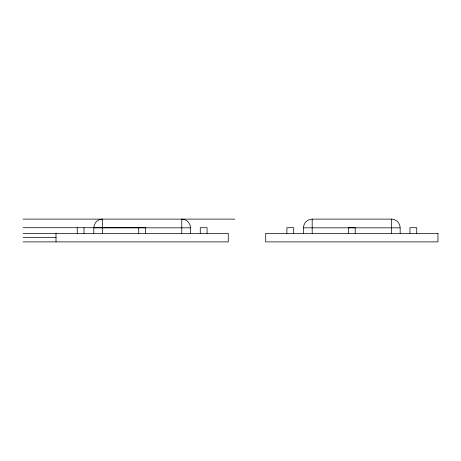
<?xml version="1.0" encoding="UTF-8"?>
<svg xmlns="http://www.w3.org/2000/svg" width="461" height="461" viewBox="0 0 461 461"><rect width="100%" height="100%" fill="white"/><g stroke="black" fill="none" stroke-linecap="round" stroke-linejoin="round"><path stroke-width="0.69" d="M23.05 219.113L234.903 219.113M303.476 233.254L303.476 227.826A8.713 8.713 0 0 1 312.189 219.113L391.447 219.113A8.713 8.713 0 0 1 400.16 227.826L400.16 233.254M23.05 227.711L145.532 227.711L145.532 233.37M93.854 227.826L190.422 227.826L190.479 233.254M303.534 227.826L400.102 227.826M23.05 233.37L228.27 233.37L228.27 241.887L23.05 241.887M23.05 237.329L56.086 237.329M416.732 233.37L416.732 227.711L409.944 227.711L409.944 233.37M391.447 219.113L391.447 233.254M355.212 233.37L355.212 227.711L348.424 227.711L348.424 233.37M312.189 219.113L312.189 233.254M293.692 233.37L293.692 227.711L286.903 227.711L286.903 233.37M207.058 233.37L207.058 227.711L200.264 227.711L200.264 233.37M181.767 233.254L181.767 219.113A8.713 8.713 0 0 1 190.479 227.826M138.744 227.711L138.744 233.37M102.509 233.254L102.509 219.113A8.713 8.713 0 0 0 93.802 227.826L93.802 233.254M84.011 227.711L84.011 233.37M77.223 227.711L77.223 233.37M56.006 233.37L56.006 241.887M437.95 233.37L265.686 233.37L265.686 241.887L437.95 241.887L437.95 233.37"/></g></svg>
